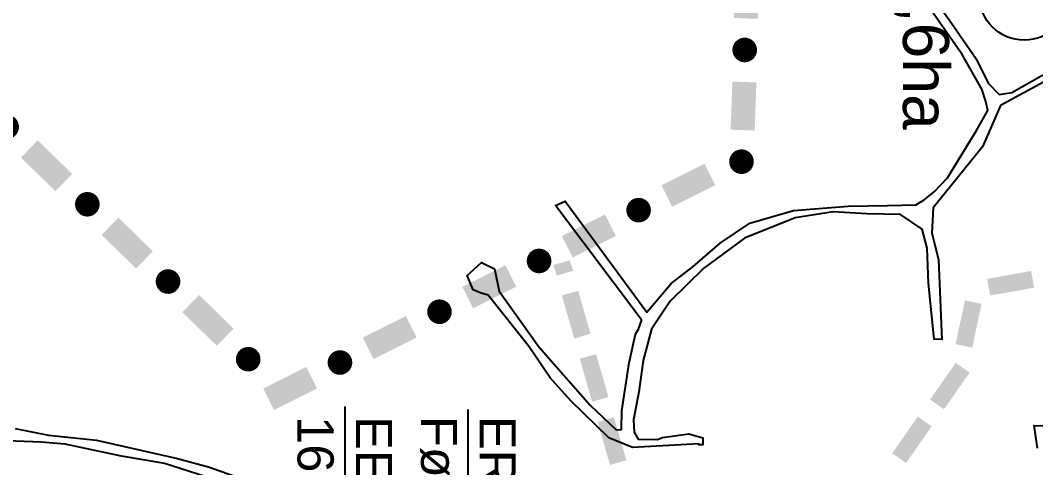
# Model space of a CAD drawing. Extents: x 615698 to 626331, y 7504748 to 7519310.
# Drawn here: x 617996 to 619540, y 7514357 to 7515038 of the extents above; entities that cross this region are included whole.
import ezdxf

# ---------------------------------------------------------------- set-up
doc = ezdxf.new("R2010")
doc.units = 0
doc.header["$LTSCALE"] = 170
doc.header["$MEASUREMENT"] = 0
for name, color, linetype in [('LIMITE-BACIA', 3, 'CONTINUOUS'), ('LIMITE-PROJETO', 1, 'CONTINUOUS'), ('RUA', 7, 'CONTINUOUS'), ('TEXTO', 5, 'CONTINUOUS'), ('TEXTO2', 5, 'CONTINUOUS')]:
    doc.layers.add(name, color=color, linetype=linetype)
doc.styles.get("Standard").update_dxf_attribs({"font": 'ARIAL.TTF'})

# ---------------------------------------------------------------- blocks, each defined once
blk = doc.blocks.new('R')
at = {"layer": 'LIMITE-PROJETO', "const_width": 18.7}
blk.add_lwpolyline([(-75.2, 0.3, 1), (-93.9, 0.4, 1)], format="xyb", close=True, dxfattribs=at)
at = {"layer": 'LIMITE-PROJETO'}
blk.add_solid([(36.9, 17.7), (36.6, -18.8), (-36.4, 18.3), (-36.6, -18.3)], dxfattribs=at)
blk = doc.blocks.new('C')
at = {"layer": 'LIMITE-BACIA'}
blk.add_solid([(-33.9, -12.9), (-34, 12.9), (34.2, -12.6), (34, 13.2)], dxfattribs=at)

msp = doc.modelspace()

# ---------------------------------------------------------------- linework, layer by layer
at = {"layer": 'LIMITE-BACIA'}
msp.add_solid([(618806.9, 7514665.3), (618831.7, 7514672.5), (618812.4, 7514649.4), (618837.2, 7514656.5)], dxfattribs=at)
at = {"layer": 'LIMITE-PROJETO', "const_width": 18.7}
msp.add_lwpolyline([(618351.3, 7514526.2, 1), (618334.6, 7514517.8, 1)], format="xyb", close=True, dxfattribs=at)
at = {"layer": 'LIMITE-PROJETO'}
msp.add_solid([(618431.3, 7514510.3), (618447.7, 7514477.6), (618365.8, 7514477.4), (618382.2, 7514444.8)], dxfattribs=at)
at = {"layer": 'RUA', "linetype": 'CONTINUOUS'}
for points in [[(619396.6, 7515055.5), (619416.2, 7515028.5), (619450, 7514979.1), (619468, 7514942), (619484.7, 7514924.9), (619504.4, 7514928), (619580.4, 7514971.1), (619626.7, 7514994.6), (619693.6, 7515033.3), (619778.8, 7515090.8)], [(619569.9, 7514953.3), (619487, 7514908.3), (619459.5, 7514845.4), (619384.4, 7514752.2), (619382.5, 7514713.8), (619392.8, 7514673.7), (619397.9, 7514552.2), (619386.2, 7514552.4), (619377.5, 7514637.6), (619375.4, 7514691.2), (619368.1, 7514720.1), (619334.7, 7514742.4), (619283.9, 7514743), (619232.4, 7514746.3), (619174.6, 7514737.3), (619097.8, 7514706.1), (619035.8, 7514660.7), (618984.5, 7514610.5), (618956.4, 7514567.7), (618943.5, 7514520.2), (618936.9, 7514472.6), (618928.7, 7514429.6), (618930, 7514411.1), (618936.1, 7514400.3), (618965.3, 7514400), (618973, 7514403), (619013.1, 7514408.7), (619034.5, 7514402.3), (619034.4, 7514391.5), (619028.3, 7514391.6), (619026.7, 7514393.2), (619028.3, 7514393.1), (618927.5, 7514387.8), (618891.3, 7514402.6), (618833.5, 7514458.9), (618802.3, 7514493.6), (618770, 7514540.6), (618707.8, 7514619.7), (618695.5, 7514622.9), (618684.8, 7514627.6), (618675.8, 7514649.2), (618697.6, 7514669), (618717.5, 7514659.6), (618724.8, 7514625.6), (618785.4, 7514540.4), (618862.8, 7514451.9), (618902.4, 7514414.5), (618910.6, 7514414.8), (618911, 7514443.6), (618922.1, 7514516.3), (618931.7, 7514560.3), (618936.4, 7514567.9), (618941.1, 7514580.2), (618941.1, 7514581.7), (618810, 7514755.7), (618825.1, 7514762.4), (618949, 7514593.5), (618985.9, 7514637.1), (619018.9, 7514662.4), (619060.9, 7514698.8), (619105.8, 7514729.1), (619172.1, 7514748.4), (619255.3, 7514755.1), (619315.2, 7514756), (619358.3, 7514757.1), (619370.7, 7514764.6), (619386.2, 7514776.8), (619406.5, 7514798.1), (619450.3, 7514869.9), (619467.6, 7514900.5), (619464.6, 7514914.3), (619458.7, 7514932.9), (619428.5, 7514985.5), (619384.8, 7515048.7)], [(619543.1, 7514386.5), (619538, 7514420.9), (619553.1, 7514420.8)], [(617988.6, 7514416.7), (618039.4, 7514406.5), (618112.1, 7514398.8), (618235.5, 7514370.7), (618284.1, 7514357.8), (618325.2, 7514342.9)], [(617962.5, 7514398.7), (618028.6, 7514396.4), (618064, 7514393), (618149.9, 7514375.1), (618215.9, 7514363.6), (618266.5, 7514347.7), (618315.5, 7514331.8), (618358.1, 7514291.3), (618399.1, 7514240.1), (618433.8, 7514181.3), (618451.8, 7514136.5), (618450.2, 7514130.4), (618411.2, 7514077), (618378.3, 7514021.9), (618379.8, 7514021.9), (618348.3, 7513959.2), (618328.3, 7513956.4), (618274.8, 7513984.6), (618205.9, 7514016.2), (618135.4, 7514036.9), (618047.9, 7514053.3), (618018.7, 7514053.6), (617932.7, 7514062.2)]]:
    msp.add_lwpolyline(points, dxfattribs=at)
at = {"layer": 'TEXTO'}
for p, q in [((618490, 7514449.8), (618490, 7514020.5)), ((618676.7, 7514445.5), (618676.7, 7513918.1))]:
    msp.add_line(p, q, dxfattribs=at)
at = {"layer": 'TEXTO2'}
msp.add_circle((619522.9, 7515075.6), 68.2, dxfattribs=at)

# ---------------------------------------------------------------- block references
at = {"layer": 'LIMITE-PROJETO'}
for name, p, rotation in [('R', (619100.8, 7515077.1), 88.33054314731991), ('R', (619095.9, 7514907.1), 88.33054314731991), ('R', (618036.4, 7514816.7), 316.1992841978915), ('R', (619012.1, 7514787), 27.05733747139079), ('R', (618159.1, 7514699), 316.1992841978915), ('R', (618860.7, 7514709.7), 27.05733747139079), ('R', (618281.8, 7514581.4), 316.1992841978915), ('R', (618709.3, 7514632.4), 27.05733747139079), ('C', (619502.3, 7514637.4), 9.867954788238277), ('C', (618841.6, 7514589.8), 285.7908232436325), ('C', (619438.6, 7514575.5), 77.65335604569376), ('R', (618557.9, 7514555.1), 27.05733747139079), ('C', (618868.8, 7514493.6), 285.7908232436325), ('C', (619410, 7514481), 54.81632200521025), ('C', (618896, 7514397.4), 285.7908232436325), ('C', (619352.4, 7514399.2), 54.81632200521025)]:
    msp.add_blockref(name, p, dxfattribs=dict(at, rotation=rotation))

# ---------------------------------------------------------------- texts
at = {"layer": 'TEXTO'}
for s, p in [('16,92 l/s', (618417.9, 7514435.3)), ('EE4', (618506.7, 7514435.3)), ('F%%248F%%248-150mm', (618605.7, 7514435.6)), ('ER4-710m', (618694.7, 7514435.6))]:
    msp.add_text(s, height=55, rotation=270, dxfattribs=at).set_placement(p)
at = {"layer": 'TEXTO2'}
msp.add_text('174,6ha', height=70, rotation=270, dxfattribs=at).set_placement((619338.6, 7515224.5))

doc.saveas('drawing.dxf')
